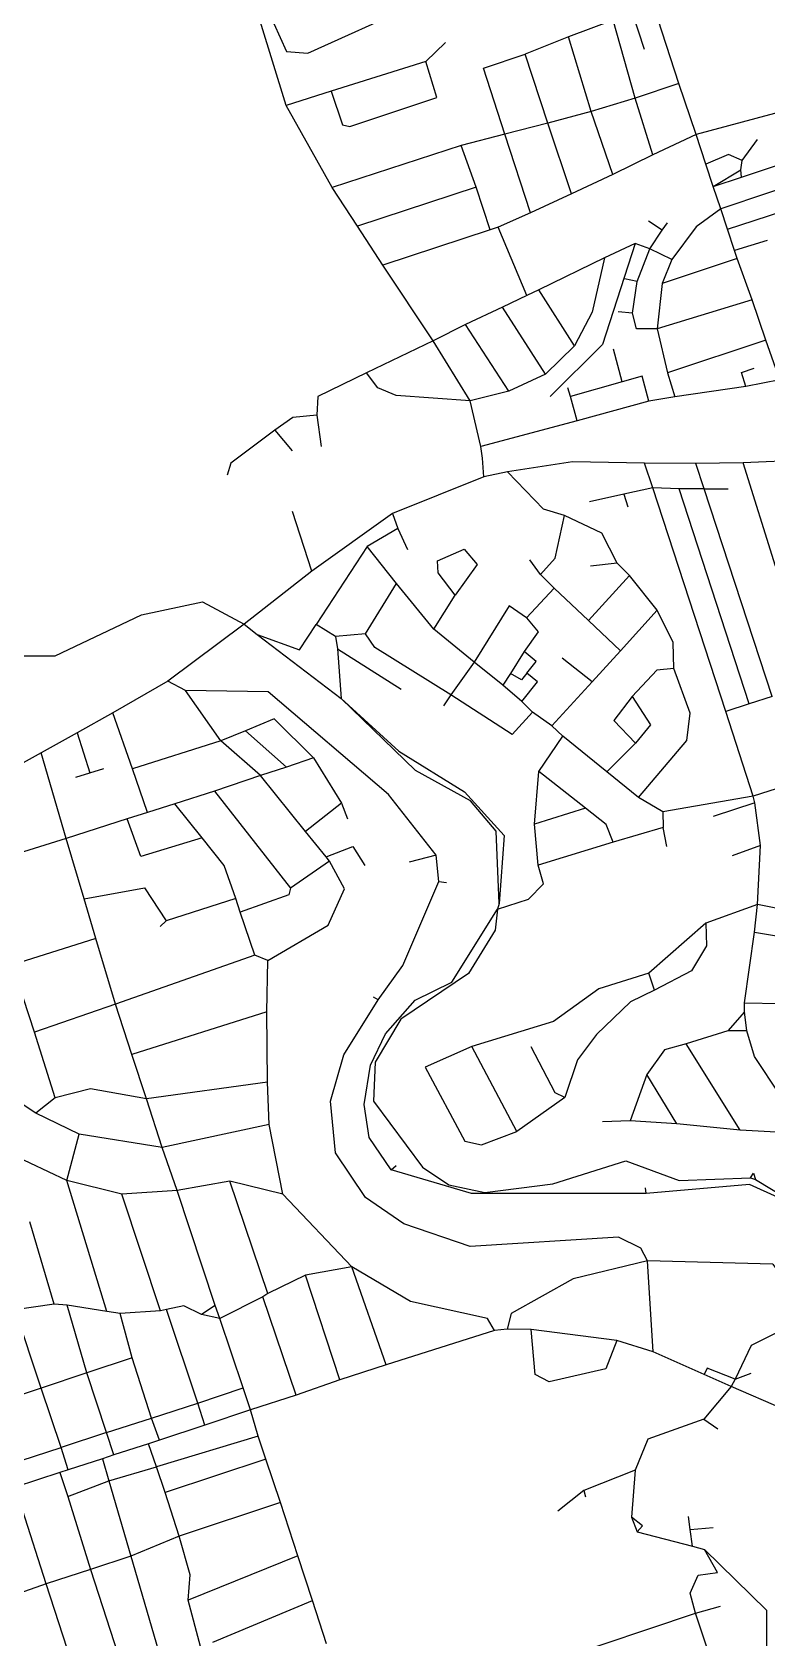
# Model space of a CAD drawing. Header units: metres. Extents: x 609554 to 651406, y 4826501 to 4857446.
# Drawn here: x 620089 to 621570, y 4833481 to 4836714 of the extents above; entities that cross this region are included whole.
import ezdxf

# ---------------------------------------------------------------- set-up
doc = ezdxf.new("R2010")
doc.units = ezdxf.units.M

msp = doc.modelspace()

# ---------------------------------------------------------------- linework, layer by layer
at = {"layer": 'ROADS'}
for points in [[(620548.9, 4836736), (620576.6, 4836731.4), (620601.7, 4836675), (620645.2, 4836671.5), (620856.1, 4836767.2), (620904.6, 4836816.2)], [(621391.9, 4836610.5), (621341.9, 4836765.5)], [(620601, 4836566.5), (620548.9, 4836736)], [(621260, 4836738), (621170.1, 4836704.4)], [(621304.1, 4836580.8), (621260, 4836738)], [(621299.2, 4836751.2), (621322.6, 4836679.5)], [(620882.8, 4836654.5), (620922, 4836693.2)], [(621170.1, 4836704.4), (621082.4, 4836669.8)], [(621215.9, 4836554.2), (621170.1, 4836704.4)], [(621041.6, 4836508.5), (620998.8, 4836641.3), (621082.4, 4836669.8)], [(621128.5, 4836530.6), (621082.4, 4836669.8)], [(620692, 4836595.2), (620715, 4836527.1), (620729.8, 4836523.9), (620904.9, 4836582.1), (620882.8, 4836654.5)], [(620882.8, 4836654.5), (620692, 4836595.2)], [(621918.2, 4836639.3), (621427.1, 4836507.8)], [(620692, 4836595.2), (620601, 4836566.5)], [(621391.9, 4836610.5), (621304.1, 4836580.8)], [(621427.1, 4836507.8), (621391.9, 4836610.5)], [(620693.9, 4836401.2), (620601, 4836566.5)], [(621304.1, 4836580.8), (621215.9, 4836554.2)], [(621339.9, 4836466.9), (621304.1, 4836580.8)], [(621128.5, 4836530.6), (621041.6, 4836508.5)], [(621215.9, 4836554.2), (621128.5, 4836530.6)], [(621176.1, 4836388.5), (621128.5, 4836530.6)], [(621259.2, 4836427), (621215.9, 4836554.2)], [(621041.6, 4836508.5), (620954, 4836485.4)], [(621093.7, 4836350), (621041.6, 4836508.5)], [(621427.1, 4836507.8), (621339.9, 4836466.9)], [(621446.7, 4836448.3), (621427.1, 4836507.8)], [(621520.1, 4836455.2), (621551, 4836498)], [(620954, 4836485.4), (620693.9, 4836401.2)], [(620984, 4836401.7), (620954, 4836485.4)], [(621339.9, 4836466.9), (621259.2, 4836427)], [(621520.1, 4836455.2), (621492.3, 4836467.7), (621446.7, 4836448.3)], [(621518.6, 4836422.1), (621654.4, 4836466.8)], [(621461.6, 4836403.3), (621446.7, 4836448.3)], [(621461.6, 4836403.3), (621516.8, 4836436.8)], [(621516.8, 4836436.8), (621520.1, 4836455.2)], [(621518.6, 4836422.1), (621516.8, 4836436.8)], [(620744.9, 4836323), (620693.9, 4836401.2)], [(620984, 4836401.7), (620744.9, 4836323)], [(621012.2, 4836315.8), (620984, 4836401.7)], [(621259.2, 4836427), (621176.1, 4836388.5)], [(621461.6, 4836403.3), (621518.6, 4836422.1)], [(621476.9, 4836357.9), (621461.6, 4836403.3)], [(621668.6, 4836422.8), (621476.9, 4836357.9)], [(621176.1, 4836388.5), (621093.7, 4836350)], [(621490.2, 4836317.1), (621682.6, 4836379.6)], [(621093.7, 4836350), (621028.1, 4836321.2)], [(621476.9, 4836357.9), (621427, 4836321.7), (621378.4, 4836256)], [(621490.2, 4836317.1), (621476.9, 4836357.9)], [(620795.9, 4836244.5), (620744.9, 4836323)], [(621012.2, 4836315.8), (620795.9, 4836244.5)], [(621028.1, 4836321.2), (621012.2, 4836315.8)], [(621085.8, 4836183.9), (621028.1, 4836321.2)], [(621358.7, 4836315.3), (621331, 4836333.1)], [(621333.6, 4836277.3), (621358.7, 4836315.3)], [(621358.7, 4836315.3), (621369.3, 4836330.1)], [(621504.3, 4836274.3), (621490.2, 4836317.1)], [(621304.4, 4836288.2), (621238.2, 4836084.9), (621132.9, 4835980.1)], [(621304.4, 4836288.2), (621242.2, 4836259.5)], [(621333.6, 4836277.3), (621304.4, 4836288.2)], [(621308.6, 4836212), (621333.6, 4836277.3)], [(621378.4, 4836256), (621333.6, 4836277.3)], [(621570.3, 4836294.2), (621504.3, 4836274.3)], [(621509.8, 4836258), (621504.3, 4836274.3)], [(620897.3, 4836092.6), (620795.9, 4836244.5)], [(621242.2, 4836259.5), (621109.9, 4836195.4)], [(621242.2, 4836259.5), (621217.4, 4836150.2), (621182.3, 4836082.3)], [(621509.8, 4836258), (621358.5, 4836207.9)], [(621378.4, 4836256), (621358.5, 4836207.9)], [(621539.7, 4836174.8), (621509.8, 4836258)], [(621308.6, 4836212), (621282.6, 4836217.1)], [(621298.7, 4836148.1), (621308.6, 4836212)], [(621358.5, 4836207.9), (621348.7, 4836116.6)], [(621085.8, 4836183.9), (621036.8, 4836160)], [(621109.9, 4836195.4), (621085.8, 4836183.9)], [(621182.3, 4836082.3), (621109.9, 4836195.4)], [(621539.7, 4836174.8), (621348.7, 4836116.6)], [(621567.5, 4836093.4), (621539.7, 4836174.8)], [(621036.8, 4836160), (620962.5, 4836125.1)], [(621123.5, 4836025.1), (621036.8, 4836160)], [(621298.7, 4836148.1), (621270.1, 4836150.6)], [(621348.7, 4836116.6), (621306.6, 4836116.8), (621298.7, 4836148.1)], [(620962.5, 4836125.1), (620897.3, 4836092.6)], [(621049.9, 4835990.8), (620962.5, 4836125.1)], [(621348.7, 4836116.6), (621369.2, 4836028)], [(620897.3, 4836092.6), (620763.3, 4836028.2)], [(620971.9, 4835971.8), (620897.3, 4836092.6)], [(621182.3, 4836082.3), (621123.5, 4836025.1)], [(621278.1, 4836010), (621260.3, 4836075.6)], [(621567.5, 4836093.4), (621369.2, 4836028)], [(621595.7, 4836014.1), (621567.5, 4836093.4)], [(620763.3, 4836028.2), (620665.1, 4835980.6), (620663.3, 4835942.5)], [(620971.9, 4835971.8), (620822.5, 4835982), (620785.6, 4835997.7), (620763.3, 4836028.2)], [(621123.5, 4836025.1), (621049.9, 4835990.8)], [(621332.1, 4835970.7), (621318.4, 4836021.4), (621278.1, 4836010)], [(621369.2, 4836028), (621384.2, 4835979.6)], [(621527.4, 4836000.1), (621518.7, 4836028.6), (621544.2, 4836037.4)], [(621595.7, 4836014.1), (621527.4, 4836000.1)], [(621049.9, 4835990.8), (620971.9, 4835971.8)], [(621173.7, 4835980.5), (621168.6, 4835997.7)], [(621278.1, 4836010), (621173.7, 4835980.5)], [(621187.3, 4835931.2), (621173.7, 4835980.5)], [(621384.2, 4835979.6), (621332.1, 4835970.7)], [(621527.4, 4836000.1), (621384.2, 4835979.6)], [(620993.5, 4835879.6), (620971.9, 4835971.8)], [(621332.1, 4835970.7), (621187.3, 4835931.2)], [(620663.3, 4835942.5), (620614.4, 4835938), (620578.5, 4835912.7)], [(620663.3, 4835942.5), (620671.7, 4835879.7)], [(621187.3, 4835931.2), (620993.5, 4835879.6)], [(620578.5, 4835912.7), (620489.5, 4835846.2), (620482.7, 4835821.8)], [(620578.5, 4835912.7), (620613.2, 4835871.2)], [(620996.5, 4835856.2), (620993.5, 4835879.6)], [(620999.3, 4835818.7), (620996.5, 4835856.2)], [(621646.3, 4835852.2), (621521.8, 4835846.7)], [(620999.3, 4835818.7), (620815.5, 4835744.4)], [(621047, 4835828.6), (620999.3, 4835818.7)], [(621323.1, 4835846.1), (621177.7, 4835849), (621047, 4835828.6)], [(621161.9, 4835740.4), (621119.9, 4835753.4), (621047, 4835828.6)], [(621339.5, 4835796.6), (621323.1, 4835846.1)], [(621426.7, 4835845.5), (621323.1, 4835846.1)], [(621521.8, 4835846.7), (621426.7, 4835845.5)], [(621443.1, 4835794.6), (621426.7, 4835845.5)], [(621586.9, 4835638.5), (621521.8, 4835846.7)], [(621339.5, 4835796.6), (621281.6, 4835783.5)], [(621393, 4835794.2), (621339.5, 4835796.6)], [(621486.9, 4835346.2), (621339.5, 4835796.6)], [(621443.1, 4835794.6), (621393, 4835794.2)], [(621534.1, 4835361.4), (621393, 4835794.2)], [(621443.1, 4835794.6), (621491.3, 4835794.5)], [(621580.5, 4835376), (621443.1, 4835794.6)], [(621281.6, 4835783.5), (621212, 4835767.9)], [(621281.6, 4835783.5), (621289.7, 4835758.3)], [(620652.6, 4835628.9), (620614.3, 4835748.9)], [(620815.5, 4835744.4), (620652.6, 4835628.9)], [(620815.5, 4835744.4), (620826.1, 4835714.7)], [(621113.6, 4835621.9), (621143.4, 4835654.6), (621161.9, 4835740.4)], [(621267.9, 4835644.7), (621237.3, 4835705.2), (621161.9, 4835740.4)], [(620826.1, 4835714.7), (620764.5, 4835678.4)], [(620826.1, 4835714.7), (620845.8, 4835672)], [(620764.5, 4835678.4), (620661.8, 4835521.3)], [(620823.3, 4835603.5), (620764.5, 4835678.4)], [(620941.6, 4835580.2), (620907.2, 4835625.2), (620906, 4835649.6), (620959.8, 4835673.1), (620985.7, 4835641.9), (620941.6, 4835580.2)], [(620652.6, 4835628.9), (620516.8, 4835522.1)], [(621113.6, 4835621.9), (621092.2, 4835651.5)], [(621267.9, 4835644.7), (621214.5, 4835638.6)], [(621293.1, 4835619.8), (621267.9, 4835644.7)], [(620760.7, 4835502.1), (620823.3, 4835603.5)], [(620899, 4835512), (620823.3, 4835603.5)], [(621140.9, 4835594.5), (621085.4, 4835534.9)], [(621140.9, 4835594.5), (621113.6, 4835621.9)], [(621210, 4835529.4), (621140.9, 4835594.5)], [(621293.1, 4835619.8), (621210, 4835529.4)], [(621348.6, 4835550), (621293.1, 4835619.8)], [(619938.9, 4835457.3), (619963.2, 4835431.8), (620029, 4835476.2), (620073, 4835458.2), (620136.1, 4835457.8), (620309.8, 4835541), (620432.7, 4835566.6), (620516.8, 4835522.1)], [(620899, 4835512), (620941.6, 4835580.2)], [(621085.4, 4835534.9), (621050.4, 4835558.7), (620979.9, 4835445.2)], [(621085.4, 4835534.9), (621108.9, 4835506.5), (621080.4, 4835467.1)], [(621274.7, 4835468.3), (621210, 4835529.4)], [(621348.6, 4835550), (621274.7, 4835468.3)], [(621381.9, 4835432.4), (621381.1, 4835484.7), (621348.6, 4835550)], [(620516.8, 4835522.1), (620362.6, 4835407.4)], [(620516.8, 4835522.1), (620543, 4835500.9)], [(620543, 4835500.9), (620627.8, 4835470.4), (620661.8, 4835521.3)], [(620543, 4835500.9), (620711.9, 4835372)], [(620700.7, 4835497), (620661.8, 4835521.3)], [(620760.7, 4835502.1), (620700.7, 4835497)], [(620700.7, 4835497), (620704.5, 4835471.9)], [(620932.6, 4835379.5), (620780, 4835475.2), (620760.7, 4835502.1)], [(620979.9, 4835445.2), (620899, 4835512)], [(620704.5, 4835471.9), (620832.7, 4835390.8)], [(620704.5, 4835471.9), (620711.9, 4835372)], [(621080.4, 4835467.1), (621052.8, 4835422.4)], [(621086.3, 4835423.5), (621105, 4835446.5), (621080.4, 4835467.1)], [(621274.7, 4835468.3), (621217.8, 4835405.7)], [(620979.9, 4835445.2), (620932.6, 4835379.5)], [(621037.6, 4835398.9), (620979.9, 4835445.2)], [(621217.8, 4835405.7), (621156.9, 4835453.7)], [(621381.9, 4835432.4), (621348, 4835429.1), (621297.9, 4835376.1)], [(621310.7, 4835172.7), (621408.6, 4835287.6), (621415.2, 4835343), (621381.9, 4835432.4)], [(620362.6, 4835407.4), (620251.9, 4835343.3)], [(620398.5, 4835388.2), (620362.6, 4835407.4)], [(621052.8, 4835422.4), (621037.6, 4835398.9)], [(621075.9, 4835366.4), (621037.6, 4835398.9)], [(621086.3, 4835423.5), (621075.1, 4835409.5), (621052.8, 4835422.4)], [(621075.9, 4835366.4), (621107.7, 4835405.5), (621086.3, 4835423.5)], [(621217.8, 4835405.7), (621136.2, 4835316.9)], [(620903.6, 4835056.6), (620807.2, 4835179.2), (620564.7, 4835385.8), (620398.5, 4835388.2)], [(620469.4, 4835286.7), (620398.5, 4835388.2)], [(620711.9, 4835372), (620828.2, 4835265.9), (620960.5, 4835184.6), (621040.3, 4835096.6), (621030, 4834959.7)], [(621030, 4834959.7), (621024.2, 4835105.4), (620972.4, 4835165.9), (620861.5, 4835227.5), (620711.9, 4835372)], [(620932.6, 4835379.5), (620918.3, 4835357.6)], [(621097.2, 4835344.8), (621056.4, 4835299.7), (620932.6, 4835379.5)], [(621097.2, 4835344.8), (621075.9, 4835366.4)], [(621297.9, 4835376.1), (621261.4, 4835328), (621305, 4835282.3)], [(621297.9, 4835376.1), (621335.4, 4835319.2), (621305, 4835282.3)], [(621580.5, 4835376), (621534.1, 4835361.4)], [(620251.9, 4835343.3), (620180, 4835302.8)], [(620291.6, 4835230.3), (620251.9, 4835343.3)], [(621136.2, 4835316.9), (621097.2, 4835344.8)], [(621534.1, 4835361.4), (621486.9, 4835346.2)], [(621542, 4835175.8), (621486.9, 4835346.2)], [(620180, 4835302.8), (620107.6, 4835262.8)], [(620180, 4835302.8), (620205.8, 4835222.6)], [(620519.3, 4835307.4), (620469.4, 4835286.7)], [(620656.6, 4835252.5), (620577.1, 4835331.2), (620519.3, 4835307.4)], [(620601.8, 4835233.9), (620519.3, 4835307.4)], [(621158.7, 4835296.4), (621136.2, 4835316.9)], [(620469.4, 4835286.7), (620291.6, 4835230.3)], [(620549.6, 4835217.1), (620469.4, 4835286.7)], [(621110.4, 4835225.5), (621158.7, 4835296.4)], [(621247.1, 4835224.7), (621158.7, 4835296.4)], [(621305, 4835282.3), (621247.1, 4835224.7)], [(620107.6, 4835262.8), (619975.6, 4835189.4)], [(620157.9, 4835090.5), (620107.6, 4835262.8)], [(620656.6, 4835252.5), (620601.8, 4835233.9)], [(620656.6, 4835252.5), (620712.9, 4835161.7)], [(620177.2, 4835213.5), (620205.8, 4835222.6)], [(620205.8, 4835222.6), (620234, 4835231.5)], [(620321.7, 4835142.5), (620291.6, 4835230.3)], [(620549.6, 4835217.1), (620457, 4835185.9)], [(620601.8, 4835233.9), (620549.6, 4835217.1)], [(620640.1, 4835104.2), (620549.6, 4835217.1)], [(621101.2, 4835119.3), (621110.4, 4835225.5)], [(621204.5, 4835151.7), (621110.4, 4835225.5)], [(621310.7, 4835172.7), (621247.1, 4835224.7)], [(621636.4, 4835205.7), (621542, 4835175.8)], [(620457, 4835185.9), (620376.8, 4835160.2)], [(620457, 4835185.9), (620609.7, 4834990.4)], [(621359.8, 4835143.9), (621310.7, 4835172.7)], [(621542, 4835175.8), (621359.8, 4835143.9)], [(621545.3, 4835162.4), (621542, 4835175.8)], [(620321.7, 4835142.5), (620281, 4835129.6)], [(620376.8, 4835160.2), (620321.7, 4835142.5)], [(620431.9, 4835091.9), (620376.8, 4835160.2)], [(620712.9, 4835161.7), (620640.1, 4835104.2)], [(620712.9, 4835161.7), (620724.8, 4835129.8)], [(621204.5, 4835151.7), (621101.2, 4835119.3)], [(621259.9, 4835082.8), (621245.7, 4835118.6), (621204.5, 4835151.7)], [(621359.8, 4835143.9), (621360.4, 4835112.5)], [(621545.3, 4835162.4), (621461.7, 4835134.6)], [(621556.6, 4835076.5), (621545.3, 4835162.4)], [(620281, 4835129.6), (620157.9, 4835090.5)], [(620431.9, 4835091.9), (620308.5, 4835053.8), (620281, 4835129.6)], [(621108.6, 4835036.3), (621101.2, 4835119.3)], [(621360.4, 4835112.5), (621259.9, 4835082.8)], [(621367.9, 4835074.1), (621360.4, 4835112.5)], [(620157.9, 4835090.5), (619985.3, 4835036.4)], [(620194.2, 4834968.8), (620157.9, 4835090.5)], [(620499.6, 4834969.2), (620476.6, 4835035.9), (620431.9, 4835091.9)], [(620681.6, 4835053.2), (620640.1, 4835104.2)], [(620681.6, 4835053.2), (620735.6, 4835074.4), (620760, 4835036.2)], [(621259.9, 4835082.8), (621108.6, 4835036.3)], [(621556.6, 4835076.5), (621499.5, 4835055.2)], [(621550.5, 4834957.1), (621556.6, 4835076.5)], [(620564.2, 4834844.9), (620685.7, 4834915.6), (620719, 4834988.8), (620688.4, 4835044.7)], [(620688.4, 4835044.7), (620609.7, 4834990.4)], [(620688.4, 4835044.7), (620681.6, 4835053.2)], [(620903.6, 4835056.6), (620849.1, 4835042.6)], [(620908.8, 4835003.7), (620903.6, 4835056.6)], [(621027.1, 4834948.2), (621089.6, 4834968), (621119.4, 4834999), (621108.6, 4835036.3)], [(620194.2, 4834968.8), (620316, 4834990.9), (620359.2, 4834924.5)], [(620609.7, 4834990.4), (620606.5, 4834977.1), (620508.4, 4834942.3)], [(620786.5, 4834765.6), (620836.3, 4834834.5), (620908.8, 4835003.7)], [(620908.8, 4835003.7), (620924.5, 4835001.9)], [(621703, 4834984.8), (621587.7, 4834949.9), (621550.5, 4834957.1)], [(620218.1, 4834889.2), (620194.2, 4834968.8)], [(620499.6, 4834969.2), (620359.2, 4834924.5)], [(620508.4, 4834942.3), (620499.6, 4834969.2)], [(620812.8, 4834423), (620768.3, 4834488.1), (620758.5, 4834554.4), (620771, 4834633.8), (620801.4, 4834697), (620861.3, 4834764.5), (620934.7, 4834801.3), (621027.1, 4834948.2)], [(621027.1, 4834948.2), (621022.4, 4834905.8), (620968.3, 4834818.8), (620832.4, 4834726.6), (620780.6, 4834639.7), (620776.9, 4834561.7), (620876, 4834428.7), (620928.6, 4834392.9), (621001.2, 4834377.3), (621138.5, 4834395), (621285.5, 4834441.1), (621392.8, 4834402), (621536.4, 4834407.4)], [(621030, 4834959.7), (621027.1, 4834948.2)], [(621550.5, 4834957.1), (621446.4, 4834920)], [(621544.7, 4834901.8), (621550.5, 4834957.1)], [(620359.2, 4834924.5), (620347.7, 4834913.2)], [(620538.3, 4834855.6), (620508.4, 4834942.3)], [(621446.4, 4834920), (621331.9, 4834819.4)], [(621446.4, 4834920), (621448, 4834874.3), (621418, 4834823.9), (621343.5, 4834785.1)], [(620218.1, 4834889.2), (620049.8, 4834835.7)], [(620257.4, 4834757), (620218.1, 4834889.2)], [(621524.7, 4834759.6), (621544.7, 4834901.8)], [(621544.7, 4834901.8), (621600.8, 4834892.4), (621594.8, 4834840.1)], [(620538.3, 4834855.6), (620257.4, 4834757)], [(620564.2, 4834844.9), (620538.3, 4834855.6)], [(620094, 4834700.3), (620049.8, 4834835.7)], [(620562.2, 4834741.4), (620564.2, 4834844.9)], [(621331.9, 4834819.4), (621231.2, 4834787.5), (621140, 4834721.6), (620975.2, 4834671.5)], [(621343.5, 4834785.1), (621331.9, 4834819.4)], [(621343.5, 4834785.1), (621294.9, 4834761.6), (621226.5, 4834695.5), (621188, 4834645), (621162.8, 4834569.1)], [(620257.4, 4834757), (620094, 4834700.3)], [(620290.3, 4834655.4), (620257.4, 4834757)], [(621328.8, 4834239.7), (621315.9, 4834265.4), (621270.7, 4834287.3), (620972, 4834268.8), (620838.3, 4834314.6), (620761.1, 4834367.8), (620700.8, 4834457.1), (620690.7, 4834561.6), (620717.5, 4834654.5), (620786.5, 4834765.6)], [(620786.5, 4834765.6), (620777.3, 4834770.6)], [(621524.6, 4834741.6), (621524.7, 4834759.6)], [(621524.7, 4834759.6), (621596, 4834757.8)], [(620562.2, 4834741.4), (620290.3, 4834655.4)], [(620563.3, 4834599.6), (620562.2, 4834741.4)], [(621524.6, 4834741.6), (621490.6, 4834703)], [(621528.9, 4834703.2), (621524.6, 4834741.6)], [(620136.2, 4834568.2), (620094, 4834700.3)], [(621490.6, 4834703), (621406.9, 4834676.7)], [(621528.9, 4834703.2), (621490.6, 4834703)], [(621648.2, 4834495.6), (621544.5, 4834651.3), (621528.9, 4834703.2)], [(620319.8, 4834566.2), (620290.3, 4834655.4)], [(620975.2, 4834671.5), (620881.4, 4834630), (620961.4, 4834480.6), (620994.9, 4834473.8), (621066, 4834500.7)], [(621066, 4834500.7), (620975.2, 4834671.5)], [(621162.8, 4834569.1), (621143.4, 4834578.2), (621094.5, 4834670.9)], [(621406.9, 4834676.7), (621363.6, 4834664.6), (621328, 4834615)], [(621515.8, 4834502.9), (621406.9, 4834676.7)], [(620563.3, 4834599.6), (620319.8, 4834566.2)], [(620566.8, 4834514.4), (620563.3, 4834599.6)], [(621328, 4834615), (621294.4, 4834521.7)], [(621388.4, 4834515.8), (621328, 4834615)], [(620097.2, 4834537.3), (620023.3, 4834585.4)], [(620136.2, 4834568.2), (620097.2, 4834537.3)], [(620319.8, 4834566.2), (620207, 4834586.4), (620136.2, 4834568.2)], [(620351.5, 4834468.3), (620319.8, 4834566.2)], [(621162.8, 4834569.1), (621066, 4834500.7)], [(620184.1, 4834495.3), (620097.2, 4834537.3)], [(620159.5, 4834402), (620184.1, 4834495.3)], [(620351.5, 4834468.3), (620184.1, 4834495.3)], [(620566.8, 4834514.4), (620351.5, 4834468.3)], [(620594.2, 4834374.4), (620566.8, 4834514.4)], [(621294.4, 4834521.7), (621238.2, 4834520)], [(621388.4, 4834515.8), (621294.4, 4834521.7)], [(621515.8, 4834502.9), (621388.4, 4834515.8)], [(621648.2, 4834495.6), (621515.8, 4834502.9)], [(620381.6, 4834381.5), (620351.5, 4834468.3)], [(620159.5, 4834402), (620048.7, 4834453.9)], [(620812.8, 4834423), (620822.7, 4834431.9)], [(620270.5, 4834374), (620159.5, 4834402)], [(620240, 4834137.6), (620159.5, 4834402)], [(620487.5, 4834400.6), (620381.6, 4834381.5)], [(620564.2, 4834174.2), (620487.5, 4834400.6)], [(620594.2, 4834374.4), (620487.5, 4834400.6)], [(621326.3, 4834375.7), (620974.6, 4834375.2), (620812.8, 4834423)], [(621536.4, 4834407.4), (621542.8, 4834416.4), (621546.8, 4834403.8)], [(621536.4, 4834407.4), (621546.8, 4834403.8)], [(621546.8, 4834403.8), (621650.3, 4834341.4)], [(620381.6, 4834381.5), (620270.5, 4834374)], [(620348.2, 4834139.3), (620270.5, 4834374)], [(620458.1, 4834150.3), (620381.6, 4834381.5)], [(620733.5, 4834227.9), (620594.2, 4834374.4)], [(621326.3, 4834375.7), (621325.3, 4834386.9)], [(621650.3, 4834341.4), (621534.8, 4834393.7), (621326.3, 4834375.7)], [(620134.1, 4834152.6), (620084.8, 4834318.3)], [(621328.8, 4834239.7), (621179.1, 4834203.6), (621054.3, 4834133.9), (621046.3, 4834102.5)], [(621581.3, 4834233.5), (621328.8, 4834239.7)], [(621340.7, 4834056.4), (621328.8, 4834239.7)], [(621581.3, 4834233.5), (621628.6, 4834166.1), (621629.2, 4834135.5), (621602.2, 4834102), (621537.7, 4834069.4), (621505.4, 4834001.8)], [(620640.1, 4834210.8), (620564.2, 4834174.2)], [(620733.5, 4834227.9), (620640.1, 4834210.8)], [(620709.6, 4834000.4), (620640.1, 4834210.8)], [(621021, 4834100), (621006.9, 4834124.1), (620851.5, 4834158.3), (620733.5, 4834227.9)], [(620802.7, 4834030.6), (620733.5, 4834227.9)], [(620564.2, 4834174.2), (620554.5, 4834167.2)], [(620134.1, 4834152.6), (620055.6, 4834141.3)], [(620107.9, 4833983.5), (620055.6, 4834141.3)], [(620159.8, 4834150.9), (620134.1, 4834152.6)], [(620199.4, 4834014.5), (620159.8, 4834150.9)], [(620240, 4834137.6), (620159.8, 4834150.9)], [(620267.1, 4834133.9), (620240, 4834137.6)], [(620348.2, 4834139.3), (620267.1, 4834133.9)], [(620360.4, 4834142), (620348.2, 4834139.3)], [(620430.5, 4834131.8), (620395.2, 4834149.3), (620360.4, 4834142)], [(620423, 4833953.6), (620360.4, 4834142)], [(620458.1, 4834150.3), (620430.5, 4834131.8)], [(620467.4, 4834123.7), (620458.1, 4834150.3)], [(620554.5, 4834167.2), (620467.4, 4834123.7)], [(620621.3, 4833969.3), (620554.5, 4834167.2)], [(620290.7, 4834044.9), (620267.1, 4834133.9)], [(620467.4, 4834123.7), (620430.5, 4834131.8)], [(620514.4, 4833983.9), (620467.4, 4834123.7)], [(621021, 4834100), (620802.7, 4834030.6)], [(621046.3, 4834102.5), (621021, 4834100)], [(621094.7, 4834101.9), (621046.3, 4834102.5)], [(621267.5, 4834079.3), (621094.7, 4834101.9)], [(621267.5, 4834079.3), (621245, 4834022.6), (621130.9, 4833996.2), (621103, 4834011.3), (621094.7, 4834101.9)], [(621340.7, 4834056.4), (621267.5, 4834079.3)], [(620290.7, 4834044.9), (620199.4, 4834014.5)], [(620329.9, 4833923.3), (620290.7, 4834044.9)], [(621443.4, 4834010.8), (621340.7, 4834056.4)], [(620199.4, 4834014.5), (620107.9, 4833983.5)], [(620239.4, 4833894.1), (620199.4, 4834014.5)], [(620802.7, 4834030.6), (620709.6, 4834000.4)], [(621505.4, 4834001.8), (621449.2, 4834023.6), (621443.4, 4834010.8)], [(621497.3, 4833987.2), (621443.4, 4834010.8)], [(621505.4, 4834001.8), (621537.7, 4834013.6)], [(620107.9, 4833983.5), (619999.4, 4833947.8)], [(620148, 4833864.3), (620107.9, 4833983.5)], [(620423, 4833953.6), (620514.4, 4833983.9)], [(620529.4, 4833940.1), (620514.4, 4833983.9)], [(620709.6, 4834000.4), (620621.3, 4833969.3)], [(621497.3, 4833987.2), (621442.4, 4833921.2)], [(621505.4, 4834001.8), (621497.3, 4833987.2)], [(621708.7, 4833895.9), (621497.3, 4833987.2)], [(620329.9, 4833923.3), (620423, 4833953.6)], [(620437.7, 4833909), (620423, 4833953.6)], [(620621.3, 4833969.3), (620529.4, 4833940.1)], [(620239.4, 4833894.1), (620329.9, 4833923.3)], [(620346.1, 4833878.7), (620329.9, 4833923.3)], [(620529.4, 4833940.1), (620437.7, 4833909)], [(620544.9, 4833886.6), (620529.4, 4833940.1)], [(621442.4, 4833921.2), (621329.9, 4833880.8), (621304.3, 4833818.6)], [(621442.4, 4833921.2), (621471, 4833901.9)], [(620239.4, 4833894.1), (620148, 4833864.3)], [(620254.2, 4833849.1), (620239.4, 4833894.1)], [(620346.1, 4833878.7), (620324, 4833871.5)], [(620544.9, 4833886.6), (620340.1, 4833825.4)], [(620437.7, 4833909), (620346.1, 4833878.7)], [(620560.6, 4833840.9), (620544.9, 4833886.6)], [(620040.4, 4833829.4), (620148, 4833864.3)], [(620162.4, 4833819.3), (620148, 4833864.3)], [(620254.2, 4833849.1), (620231, 4833841.2)], [(620324, 4833871.5), (620254.2, 4833849.1)], [(620340.1, 4833825.4), (620324, 4833871.5)], [(620145.6, 4833813.5), (620055.4, 4833784)], [(620162.4, 4833819.3), (620145.6, 4833813.5)], [(620145.6, 4833813.5), (620161.5, 4833765.1)], [(620231, 4833841.2), (620162.4, 4833819.3)], [(620231, 4833841.2), (620243.9, 4833796.8)], [(620243.9, 4833796.8), (620340.1, 4833825.4)], [(620357.4, 4833773.5), (620340.1, 4833825.4)], [(620560.6, 4833840.9), (620357.4, 4833773.5)], [(620589.8, 4833753.2), (620560.6, 4833840.9)], [(621304.3, 4833818.6), (621201.1, 4833777.5)], [(621304.3, 4833818.6), (621297, 4833723.9)], [(620161.5, 4833765.1), (620243.9, 4833796.8)], [(620243.9, 4833796.8), (620288.1, 4833645.3)], [(620161.5, 4833765.1), (620207.2, 4833618.3)], [(620385.4, 4833685.3), (620357.4, 4833773.5)], [(620589.8, 4833753.2), (620385.4, 4833685.3)], [(620624.8, 4833645.7), (620589.8, 4833753.2)], [(621201.1, 4833777.5), (621148.3, 4833735.7)], [(621201.1, 4833777.5), (621203.9, 4833764.7)], [(620117.9, 4833589.7), (620069.9, 4833738.9)], [(621297, 4833723.9), (621308.1, 4833694)], [(621308.1, 4833694), (621319.1, 4833706.6), (621297, 4833723.9)], [(621415.1, 4833699.3), (621411.6, 4833725)], [(620385.4, 4833685.3), (620288.1, 4833645.3)], [(620403.6, 4833556.8), (620407.7, 4833607.9), (620385.4, 4833685.3)], [(621308.1, 4833694), (621419.8, 4833665.1)], [(621415.1, 4833699.3), (621461.6, 4833703.2)], [(621419.8, 4833665.1), (621415.1, 4833699.3)], [(621425.5, 4833530.3), (621415, 4833571.1), (621431.3, 4833607.1), (621470, 4833612.7), (621443.7, 4833658.5)], [(621419.8, 4833665.1), (621443.7, 4833658.5)], [(621443.7, 4833658.5), (621568.9, 4833536.7), (621568.6, 4833404.4)], [(620207.2, 4833618.3), (620117.9, 4833589.7)], [(620288.1, 4833645.3), (620207.2, 4833618.3)], [(620207.2, 4833618.3), (620270.9, 4833421.7)], [(620288.1, 4833645.3), (620348.1, 4833440.5)], [(620624.8, 4833645.7), (620403.6, 4833556.8)], [(620654.2, 4833556), (620624.8, 4833645.7)], [(620117.9, 4833589.7), (620028.5, 4833558.3)], [(620168.6, 4833432.5), (620117.9, 4833589.7)], [(620428.4, 4833463.3), (620403.6, 4833556.8)], [(620453.3, 4833472.3), (620654.2, 4833556)], [(620682.7, 4833469), (620654.2, 4833556)], [(621145.7, 4833436.8), (621425.5, 4833530.3)], [(621425.5, 4833530.3), (621476.2, 4833544.7)], [(621458.9, 4833431.9), (621425.5, 4833530.3)]]:
    msp.add_lwpolyline(points, dxfattribs=at)

doc.saveas('drawing.dxf')
